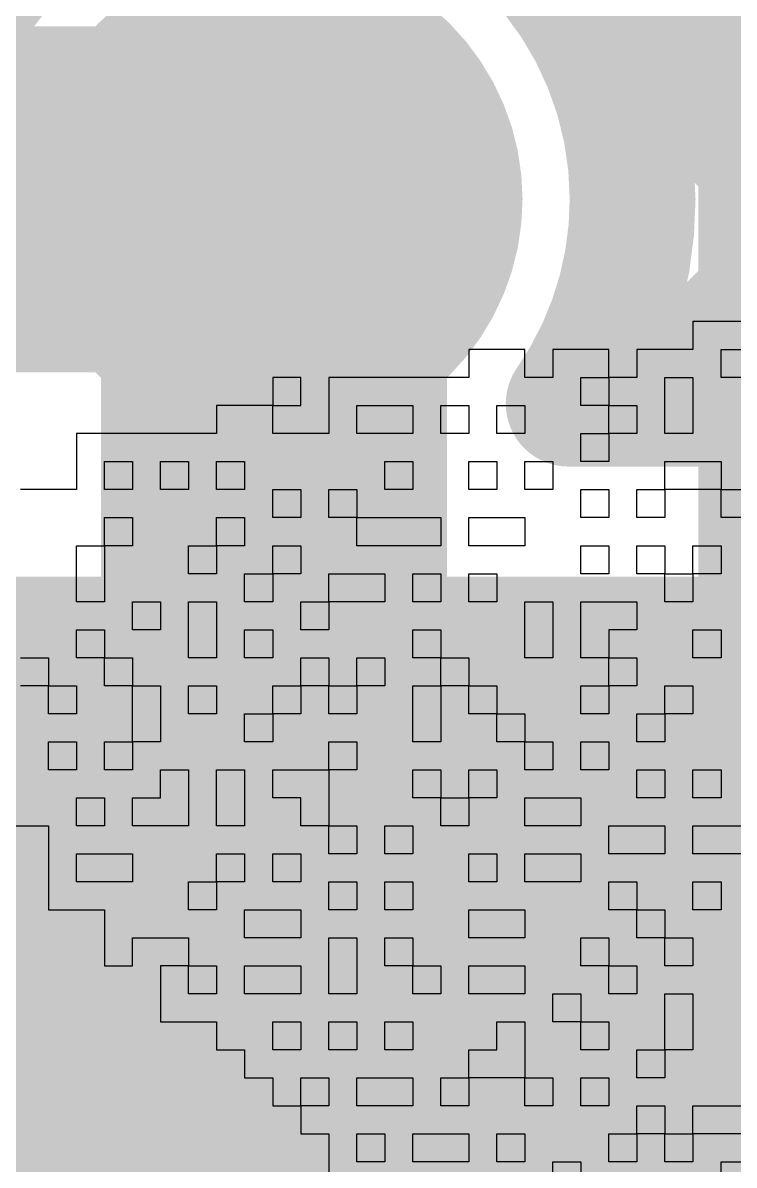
# Model space of a CAD drawing. Header units: millimetres. Extents: x 3.06 to 5.82, y 1.29 to 3.84.
# Drawn here: x 4.658 to 4.7033, y 3.0376 to 3.1102 of the extents above; entities that cross this region are included whole.
import ezdxf

# ---------------------------------------------------------------- set-up
doc = ezdxf.new("R2010")
doc.units = ezdxf.units.MM
doc.header["$MEASUREMENT"] = 0
for name, color, linetype in [('BottomLayer', 5, 'Continuous'), ('BottomOverlay', 54, 'Continuous'), ('BottomSolder', 6, 'Continuous'), ('MultiLayer', 9, 'Continuous'), ('TopLayer', 1, 'Continuous'), ('TopSolder', 216, 'Continuous'), ('ViaHoleLayer', 16, 'Continuous')]:
    doc.layers.add(name, color=color, linetype=linetype)

msp = doc.modelspace()

# ---------------------------------------------------------------- linework, layer by layer
at = {"layer": 'BottomLayer', "const_width": 0.008}
msp.add_lwpolyline([(4.652, 3.092972, -0.766389), (4.69, 3.115259)], format="xyb", dxfattribs=at)
at = {"layer": 'BottomLayer'}
for points, const_width in [([(4.668094, 3.099, 1), (4.679906, 3.099, 1)], 0.011811), ([(4.6685, 3.099, 1), (4.6795, 3.099, 1)], 0.011)]:
    msp.add_lwpolyline(points, format="xyb", close=True, dxfattribs=dict(at, const_width=const_width))
at = {"layer": 'BottomLayer', "const_width": 0.022}
msp.add_lwpolyline([(4.674, 2.43), (4.674, 3.099)], dxfattribs=at)
at = {"layer": 'BottomLayer'}
msp.add_solid([(4.701, 2.036), (4.739, 2.036), (4.701, 3.474), (4.739, 3.474)], dxfattribs=at)
at = {"layer": 'BottomOverlay'}
for p, q in [((4.700649, 3.091224), (4.700649, 3.089443)), ((4.704212, 3.091224), (4.700649, 3.091224)), ((4.689958, 3.089443), (4.686395, 3.089443)), ((4.686395, 3.089443), (4.686395, 3.087661)), ((4.689958, 3.087661), (4.689958, 3.089443)), ((4.695304, 3.089443), (4.69174, 3.089443)), ((4.69174, 3.089443), (4.69174, 3.087661)), ((4.695304, 3.087661), (4.695304, 3.089443)), ((4.700649, 3.089443), (4.697085, 3.089443)), ((4.697085, 3.089443), (4.697085, 3.087661)), ((4.702431, 3.087661), (4.702431, 3.089443)), ((4.702431, 3.089443), (4.704212, 3.089443)), ((4.675705, 3.087661), (4.673923, 3.087661)), ((4.673923, 3.087661), (4.673923, 3.085879)), ((4.675705, 3.085879), (4.675705, 3.087661)), ((4.686395, 3.087661), (4.677486, 3.087661)), ((4.677486, 3.087661), (4.677486, 3.085879)), ((4.69174, 3.087661), (4.689958, 3.087661)), ((4.693522, 3.085879), (4.693522, 3.087661)), ((4.693522, 3.087661), (4.695304, 3.087661)), ((4.697085, 3.087661), (4.695304, 3.087661)), ((4.695304, 3.087661), (4.695304, 3.085879)), ((4.698867, 3.085879), (4.698867, 3.087661)), ((4.698867, 3.087661), (4.700649, 3.087661)), ((4.700649, 3.087661), (4.700649, 3.085879)), ((4.704212, 3.087661), (4.702431, 3.087661)), ((4.673923, 3.085879), (4.670359, 3.085879)), ((4.670359, 3.085879), (4.670359, 3.084097)), ((4.673923, 3.084097), (4.673923, 3.085879)), ((4.673923, 3.085879), (4.675705, 3.085879)), ((4.677486, 3.085879), (4.677486, 3.084097)), ((4.679268, 3.084097), (4.679268, 3.085879)), ((4.679268, 3.085879), (4.682831, 3.085879)), ((4.682831, 3.085879), (4.682831, 3.084097)), ((4.684613, 3.084097), (4.684613, 3.085879)), ((4.684613, 3.085879), (4.686395, 3.085879)), ((4.686395, 3.085879), (4.686395, 3.084097)), ((4.688177, 3.084097), (4.688177, 3.085879)), ((4.688177, 3.085879), (4.689958, 3.085879)), ((4.689958, 3.085879), (4.689958, 3.084097)), ((4.695304, 3.085879), (4.693522, 3.085879)), ((4.695304, 3.084097), (4.695304, 3.085879)), ((4.695304, 3.085879), (4.697085, 3.085879)), ((4.697085, 3.085879), (4.697085, 3.084097)), ((4.698867, 3.084097), (4.698867, 3.085879)), ((4.700649, 3.085879), (4.700649, 3.084097)), ((4.670359, 3.084097), (4.661451, 3.084097)), ((4.661451, 3.084097), (4.661451, 3.082316)), ((4.677486, 3.084097), (4.673923, 3.084097)), ((4.682831, 3.084097), (4.679268, 3.084097)), ((4.686395, 3.084097), (4.684613, 3.084097)), ((4.689958, 3.084097), (4.688177, 3.084097)), ((4.693522, 3.082316), (4.693522, 3.084097)), ((4.693522, 3.084097), (4.695304, 3.084097)), ((4.697085, 3.084097), (4.695304, 3.084097)), ((4.695304, 3.084097), (4.695304, 3.082316)), ((4.700649, 3.084097), (4.698867, 3.084097)), ((4.661451, 3.082316), (4.661451, 3.080534)), ((4.663232, 3.080534), (4.663232, 3.082316)), ((4.663232, 3.082316), (4.665014, 3.082316)), ((4.665014, 3.082316), (4.665014, 3.080534)), ((4.666796, 3.080534), (4.666796, 3.082316)), ((4.666796, 3.082316), (4.668578, 3.082316)), ((4.668578, 3.082316), (4.668578, 3.080534)), ((4.670359, 3.080534), (4.670359, 3.082316)), ((4.670359, 3.082316), (4.672141, 3.082316)), ((4.672141, 3.082316), (4.672141, 3.080534)), ((4.68105, 3.080534), (4.68105, 3.082316)), ((4.68105, 3.082316), (4.682831, 3.082316)), ((4.682831, 3.082316), (4.682831, 3.080534)), ((4.686395, 3.080534), (4.686395, 3.082316)), ((4.686395, 3.082316), (4.688177, 3.082316)), ((4.688177, 3.082316), (4.688177, 3.080534)), ((4.689958, 3.080534), (4.689958, 3.082316)), ((4.689958, 3.082316), (4.69174, 3.082316)), ((4.69174, 3.082316), (4.69174, 3.080534)), ((4.695304, 3.082316), (4.693522, 3.082316)), ((4.698867, 3.080534), (4.698867, 3.082316)), ((4.698867, 3.082316), (4.702431, 3.082316)), ((4.702431, 3.082316), (4.702431, 3.080534)), ((4.661451, 3.080534), (4.657887, 3.080534)), ((4.665014, 3.080534), (4.663232, 3.080534)), ((4.668578, 3.080534), (4.666796, 3.080534)), ((4.672141, 3.080534), (4.670359, 3.080534)), ((4.673923, 3.078752), (4.673923, 3.080534)), ((4.673923, 3.080534), (4.675705, 3.080534)), ((4.675705, 3.080534), (4.675705, 3.078752)), ((4.677486, 3.078752), (4.677486, 3.080534)), ((4.677486, 3.080534), (4.679268, 3.080534)), ((4.679268, 3.080534), (4.679268, 3.078752)), ((4.682831, 3.080534), (4.68105, 3.080534)), ((4.688177, 3.080534), (4.686395, 3.080534)), ((4.69174, 3.080534), (4.689958, 3.080534)), ((4.693522, 3.078752), (4.693522, 3.080534)), ((4.693522, 3.080534), (4.695304, 3.080534)), ((4.695304, 3.080534), (4.695304, 3.078752)), ((4.697085, 3.078752), (4.697085, 3.080534)), ((4.697085, 3.080534), (4.698867, 3.080534)), ((4.702431, 3.080534), (4.698867, 3.080534)), ((4.698867, 3.080534), (4.698867, 3.078752)), ((4.702431, 3.078752), (4.702431, 3.080534)), ((4.702431, 3.080534), (4.704212, 3.080534)), ((4.663232, 3.07697), (4.663232, 3.078752)), ((4.663232, 3.078752), (4.665014, 3.078752)), ((4.665014, 3.078752), (4.665014, 3.07697)), ((4.670359, 3.07697), (4.670359, 3.078752)), ((4.670359, 3.078752), (4.672141, 3.078752)), ((4.672141, 3.078752), (4.672141, 3.07697)), ((4.675705, 3.078752), (4.673923, 3.078752)), ((4.679268, 3.078752), (4.677486, 3.078752)), ((4.679268, 3.07697), (4.679268, 3.078752)), ((4.679268, 3.078752), (4.684613, 3.078752)), ((4.684613, 3.078752), (4.684613, 3.07697)), ((4.686395, 3.07697), (4.686395, 3.078752)), ((4.686395, 3.078752), (4.689958, 3.078752)), ((4.689958, 3.078752), (4.689958, 3.07697)), ((4.695304, 3.078752), (4.693522, 3.078752)), ((4.698867, 3.078752), (4.697085, 3.078752)), ((4.704212, 3.078752), (4.702431, 3.078752)), ((4.661451, 3.075189), (4.661451, 3.07697)), ((4.661451, 3.07697), (4.663232, 3.07697)), ((4.665014, 3.07697), (4.663232, 3.07697)), ((4.663232, 3.07697), (4.663232, 3.075189)), ((4.668578, 3.075189), (4.668578, 3.07697)), ((4.668578, 3.07697), (4.670359, 3.07697)), ((4.672141, 3.07697), (4.670359, 3.07697)), ((4.670359, 3.07697), (4.670359, 3.075189)), ((4.673923, 3.075189), (4.673923, 3.07697)), ((4.673923, 3.07697), (4.675705, 3.07697)), ((4.675705, 3.07697), (4.675705, 3.075189)), ((4.684613, 3.07697), (4.679268, 3.07697)), ((4.689958, 3.07697), (4.686395, 3.07697)), ((4.693522, 3.075189), (4.693522, 3.07697)), ((4.693522, 3.07697), (4.695304, 3.07697)), ((4.695304, 3.07697), (4.695304, 3.075189)), ((4.697085, 3.075189), (4.697085, 3.07697)), ((4.697085, 3.07697), (4.698867, 3.07697)), ((4.698867, 3.07697), (4.698867, 3.075189)), ((4.700649, 3.075189), (4.700649, 3.07697)), ((4.700649, 3.07697), (4.702431, 3.07697)), ((4.702431, 3.07697), (4.702431, 3.075189)), ((4.661451, 3.073407), (4.661451, 3.075189)), ((4.663232, 3.075189), (4.663232, 3.073407)), ((4.670359, 3.075189), (4.668578, 3.075189)), ((4.672141, 3.073407), (4.672141, 3.075189)), ((4.672141, 3.075189), (4.673923, 3.075189)), ((4.675705, 3.075189), (4.673923, 3.075189)), ((4.673923, 3.075189), (4.673923, 3.073407)), ((4.677486, 3.073407), (4.677486, 3.075189)), ((4.677486, 3.075189), (4.68105, 3.075189)), ((4.68105, 3.075189), (4.68105, 3.073407)), ((4.682831, 3.073407), (4.682831, 3.075189)), ((4.682831, 3.075189), (4.684613, 3.075189)), ((4.684613, 3.075189), (4.684613, 3.073407)), ((4.686395, 3.073407), (4.686395, 3.075189)), ((4.686395, 3.075189), (4.688177, 3.075189)), ((4.688177, 3.075189), (4.688177, 3.073407)), ((4.695304, 3.075189), (4.693522, 3.075189)), ((4.698867, 3.075189), (4.697085, 3.075189)), ((4.698867, 3.073407), (4.698867, 3.075189)), ((4.698867, 3.075189), (4.700649, 3.075189)), ((4.702431, 3.075189), (4.700649, 3.075189)), ((4.700649, 3.075189), (4.700649, 3.073407)), ((4.663232, 3.073407), (4.661451, 3.073407)), ((4.665014, 3.071625), (4.665014, 3.073407)), ((4.665014, 3.073407), (4.666796, 3.073407)), ((4.666796, 3.073407), (4.666796, 3.071625)), ((4.668578, 3.071625), (4.668578, 3.073407)), ((4.668578, 3.073407), (4.670359, 3.073407)), ((4.670359, 3.073407), (4.670359, 3.071625)), ((4.673923, 3.073407), (4.672141, 3.073407)), ((4.675705, 3.071625), (4.675705, 3.073407)), ((4.675705, 3.073407), (4.677486, 3.073407)), ((4.68105, 3.073407), (4.677486, 3.073407)), ((4.677486, 3.073407), (4.677486, 3.071625)), ((4.684613, 3.073407), (4.682831, 3.073407)), ((4.688177, 3.073407), (4.686395, 3.073407)), ((4.689958, 3.071625), (4.689958, 3.073407)), ((4.689958, 3.073407), (4.69174, 3.073407)), ((4.69174, 3.073407), (4.69174, 3.071625)), ((4.693522, 3.071625), (4.693522, 3.073407)), ((4.693522, 3.073407), (4.697085, 3.073407)), ((4.697085, 3.073407), (4.697085, 3.071625)), ((4.700649, 3.073407), (4.698867, 3.073407)), ((4.661451, 3.069843), (4.661451, 3.071625)), ((4.661451, 3.071625), (4.663232, 3.071625)), ((4.663232, 3.071625), (4.663232, 3.069843)), ((4.666796, 3.071625), (4.665014, 3.071625)), ((4.668578, 3.069843), (4.668578, 3.071625)), ((4.670359, 3.071625), (4.670359, 3.069843)), ((4.672141, 3.069843), (4.672141, 3.071625)), ((4.672141, 3.071625), (4.673923, 3.071625)), ((4.673923, 3.071625), (4.673923, 3.069843)), ((4.677486, 3.071625), (4.675705, 3.071625)), ((4.682831, 3.069843), (4.682831, 3.071625)), ((4.682831, 3.071625), (4.684613, 3.071625)), ((4.684613, 3.071625), (4.684613, 3.069843)), ((4.689958, 3.069843), (4.689958, 3.071625)), ((4.69174, 3.071625), (4.69174, 3.069843)), ((4.693522, 3.069843), (4.693522, 3.071625)), ((4.697085, 3.071625), (4.695304, 3.071625)), ((4.695304, 3.071625), (4.695304, 3.069843)), ((4.700649, 3.069843), (4.700649, 3.071625)), ((4.700649, 3.071625), (4.702431, 3.071625)), ((4.702431, 3.071625), (4.702431, 3.069843)), ((4.657887, 3.069843), (4.659669, 3.069843)), ((4.659669, 3.069843), (4.659669, 3.068062)), ((4.663232, 3.069843), (4.661451, 3.069843)), ((4.663232, 3.068062), (4.663232, 3.069843)), ((4.663232, 3.069843), (4.665014, 3.069843)), ((4.665014, 3.069843), (4.665014, 3.068062)), ((4.670359, 3.069843), (4.668578, 3.069843)), ((4.673923, 3.069843), (4.672141, 3.069843)), ((4.675705, 3.068062), (4.675705, 3.069843)), ((4.675705, 3.069843), (4.677486, 3.069843)), ((4.677486, 3.069843), (4.677486, 3.068062)), ((4.679268, 3.068062), (4.679268, 3.069843)), ((4.679268, 3.069843), (4.68105, 3.069843)), ((4.68105, 3.069843), (4.68105, 3.068062)), ((4.684613, 3.069843), (4.682831, 3.069843)), ((4.684613, 3.068062), (4.684613, 3.069843)), ((4.684613, 3.069843), (4.686395, 3.069843)), ((4.686395, 3.069843), (4.686395, 3.068062)), ((4.69174, 3.069843), (4.689958, 3.069843)), ((4.695304, 3.069843), (4.693522, 3.069843)), ((4.695304, 3.068062), (4.695304, 3.069843)), ((4.695304, 3.069843), (4.697085, 3.069843)), ((4.697085, 3.069843), (4.697085, 3.068062)), ((4.702431, 3.069843), (4.700649, 3.069843)), ((4.659669, 3.068062), (4.657887, 3.068062)), ((4.659669, 3.06628), (4.659669, 3.068062)), ((4.659669, 3.068062), (4.661451, 3.068062)), ((4.661451, 3.068062), (4.661451, 3.06628)), ((4.665014, 3.068062), (4.663232, 3.068062)), ((4.665014, 3.06628), (4.665014, 3.068062)), ((4.665014, 3.068062), (4.666796, 3.068062)), ((4.666796, 3.068062), (4.666796, 3.06628)), ((4.668578, 3.06628), (4.668578, 3.068062)), ((4.668578, 3.068062), (4.670359, 3.068062)), ((4.670359, 3.068062), (4.670359, 3.06628)), ((4.673923, 3.06628), (4.673923, 3.068062)), ((4.673923, 3.068062), (4.675705, 3.068062)), ((4.677486, 3.068062), (4.675705, 3.068062)), ((4.675705, 3.068062), (4.675705, 3.06628)), ((4.677486, 3.06628), (4.677486, 3.068062)), ((4.677486, 3.068062), (4.679268, 3.068062)), ((4.68105, 3.068062), (4.679268, 3.068062)), ((4.679268, 3.068062), (4.679268, 3.06628)), ((4.682831, 3.06628), (4.682831, 3.068062)), ((4.682831, 3.068062), (4.684613, 3.068062)), ((4.686395, 3.068062), (4.684613, 3.068062)), ((4.684613, 3.068062), (4.684613, 3.06628)), ((4.686395, 3.06628), (4.686395, 3.068062)), ((4.686395, 3.068062), (4.688177, 3.068062)), ((4.688177, 3.068062), (4.688177, 3.06628)), ((4.693522, 3.06628), (4.693522, 3.068062)), ((4.693522, 3.068062), (4.695304, 3.068062)), ((4.697085, 3.068062), (4.695304, 3.068062)), ((4.695304, 3.068062), (4.695304, 3.06628)), ((4.698867, 3.06628), (4.698867, 3.068062)), ((4.698867, 3.068062), (4.700649, 3.068062)), ((4.700649, 3.068062), (4.700649, 3.06628)), ((4.661451, 3.06628), (4.659669, 3.06628)), ((4.665014, 3.064498), (4.665014, 3.06628)), ((4.666796, 3.06628), (4.666796, 3.064498)), ((4.670359, 3.06628), (4.668578, 3.06628)), ((4.672141, 3.064498), (4.672141, 3.06628)), ((4.672141, 3.06628), (4.673923, 3.06628)), ((4.675705, 3.06628), (4.673923, 3.06628)), ((4.673923, 3.06628), (4.673923, 3.064498)), ((4.679268, 3.06628), (4.677486, 3.06628)), ((4.682831, 3.064498), (4.682831, 3.06628)), ((4.684613, 3.06628), (4.684613, 3.064498)), ((4.688177, 3.06628), (4.686395, 3.06628)), ((4.688177, 3.064498), (4.688177, 3.06628)), ((4.688177, 3.06628), (4.689958, 3.06628)), ((4.689958, 3.06628), (4.689958, 3.064498)), ((4.695304, 3.06628), (4.693522, 3.06628)), ((4.697085, 3.064498), (4.697085, 3.06628)), ((4.697085, 3.06628), (4.698867, 3.06628)), ((4.700649, 3.06628), (4.698867, 3.06628)), ((4.698867, 3.06628), (4.698867, 3.064498)), ((4.659669, 3.062717), (4.659669, 3.064498)), ((4.659669, 3.064498), (4.661451, 3.064498)), ((4.661451, 3.064498), (4.661451, 3.062717)), ((4.663232, 3.062717), (4.663232, 3.064498)), ((4.663232, 3.064498), (4.665014, 3.064498)), ((4.666796, 3.064498), (4.665014, 3.064498)), ((4.665014, 3.064498), (4.665014, 3.062717)), ((4.673923, 3.064498), (4.672141, 3.064498)), ((4.677486, 3.062717), (4.677486, 3.064498)), ((4.677486, 3.064498), (4.679268, 3.064498)), ((4.679268, 3.064498), (4.679268, 3.062717)), ((4.684613, 3.064498), (4.682831, 3.064498)), ((4.689958, 3.064498), (4.688177, 3.064498)), ((4.689958, 3.062717), (4.689958, 3.064498)), ((4.689958, 3.064498), (4.69174, 3.064498)), ((4.69174, 3.064498), (4.69174, 3.062717)), ((4.693522, 3.062717), (4.693522, 3.064498)), ((4.693522, 3.064498), (4.695304, 3.064498)), ((4.695304, 3.064498), (4.695304, 3.062717)), ((4.698867, 3.064498), (4.697085, 3.064498)), ((4.661451, 3.062717), (4.659669, 3.062717)), ((4.665014, 3.062717), (4.663232, 3.062717)), ((4.666796, 3.060935), (4.666796, 3.062717)), ((4.666796, 3.062717), (4.668578, 3.062717)), ((4.668578, 3.062717), (4.668578, 3.060935)), ((4.670359, 3.060935), (4.670359, 3.062717)), ((4.670359, 3.062717), (4.672141, 3.062717)), ((4.672141, 3.062717), (4.672141, 3.060935)), ((4.673923, 3.060935), (4.673923, 3.062717)), ((4.673923, 3.062717), (4.677486, 3.062717)), ((4.679268, 3.062717), (4.677486, 3.062717)), ((4.677486, 3.062717), (4.677486, 3.060935)), ((4.682831, 3.060935), (4.682831, 3.062717)), ((4.682831, 3.062717), (4.684613, 3.062717)), ((4.684613, 3.062717), (4.684613, 3.060935)), ((4.686395, 3.060935), (4.686395, 3.062717)), ((4.686395, 3.062717), (4.688177, 3.062717)), ((4.688177, 3.062717), (4.688177, 3.060935)), ((4.69174, 3.062717), (4.689958, 3.062717)), ((4.695304, 3.062717), (4.693522, 3.062717)), ((4.697085, 3.060935), (4.697085, 3.062717)), ((4.697085, 3.062717), (4.698867, 3.062717)), ((4.698867, 3.062717), (4.698867, 3.060935)), ((4.700649, 3.060935), (4.700649, 3.062717)), ((4.700649, 3.062717), (4.702431, 3.062717)), ((4.702431, 3.062717), (4.702431, 3.060935)), ((4.661451, 3.059153), (4.661451, 3.060935)), ((4.661451, 3.060935), (4.663232, 3.060935)), ((4.663232, 3.060935), (4.663232, 3.059153)), ((4.665014, 3.059153), (4.665014, 3.060935)), ((4.665014, 3.060935), (4.666796, 3.060935)), ((4.668578, 3.060935), (4.668578, 3.059153)), ((4.670359, 3.059153), (4.670359, 3.060935)), ((4.672141, 3.060935), (4.672141, 3.059153)), ((4.675705, 3.060935), (4.673923, 3.060935)), ((4.675705, 3.059153), (4.675705, 3.060935)), ((4.677486, 3.060935), (4.677486, 3.059153)), ((4.684613, 3.060935), (4.682831, 3.060935)), ((4.684613, 3.059153), (4.684613, 3.060935)), ((4.684613, 3.060935), (4.686395, 3.060935)), ((4.688177, 3.060935), (4.686395, 3.060935)), ((4.686395, 3.060935), (4.686395, 3.059153)), ((4.689958, 3.059153), (4.689958, 3.060935)), ((4.689958, 3.060935), (4.693522, 3.060935)), ((4.693522, 3.060935), (4.693522, 3.059153)), ((4.698867, 3.060935), (4.697085, 3.060935)), ((4.702431, 3.060935), (4.700649, 3.060935)), ((4.654324, 3.059153), (4.659669, 3.059153)), ((4.659669, 3.059153), (4.659669, 3.057371)), ((4.663232, 3.059153), (4.661451, 3.059153)), ((4.668578, 3.059153), (4.665014, 3.059153)), ((4.672141, 3.059153), (4.670359, 3.059153)), ((4.677486, 3.059153), (4.675705, 3.059153)), ((4.677486, 3.057371), (4.677486, 3.059153)), ((4.677486, 3.059153), (4.679268, 3.059153)), ((4.679268, 3.059153), (4.679268, 3.057371)), ((4.68105, 3.057371), (4.68105, 3.059153)), ((4.68105, 3.059153), (4.682831, 3.059153)), ((4.682831, 3.059153), (4.682831, 3.057371)), ((4.686395, 3.059153), (4.684613, 3.059153)), ((4.693522, 3.059153), (4.689958, 3.059153)), ((4.695304, 3.057371), (4.695304, 3.059153)), ((4.695304, 3.059153), (4.698867, 3.059153)), ((4.698867, 3.059153), (4.698867, 3.057371)), ((4.700649, 3.057371), (4.700649, 3.059153)), ((4.700649, 3.059153), (4.704212, 3.059153)), ((4.659669, 3.057371), (4.659669, 3.05559)), ((4.661451, 3.05559), (4.661451, 3.057371)), ((4.661451, 3.057371), (4.665014, 3.057371)), ((4.665014, 3.057371), (4.665014, 3.05559)), ((4.670359, 3.05559), (4.670359, 3.057371)), ((4.670359, 3.057371), (4.672141, 3.057371)), ((4.672141, 3.057371), (4.672141, 3.05559)), ((4.673923, 3.05559), (4.673923, 3.057371)), ((4.673923, 3.057371), (4.675705, 3.057371)), ((4.675705, 3.057371), (4.675705, 3.05559)), ((4.679268, 3.057371), (4.677486, 3.057371)), ((4.682831, 3.057371), (4.68105, 3.057371)), ((4.686395, 3.05559), (4.686395, 3.057371)), ((4.686395, 3.057371), (4.688177, 3.057371)), ((4.688177, 3.057371), (4.688177, 3.05559)), ((4.689958, 3.05559), (4.689958, 3.057371)), ((4.689958, 3.057371), (4.693522, 3.057371)), ((4.693522, 3.057371), (4.693522, 3.05559)), ((4.698867, 3.057371), (4.695304, 3.057371)), ((4.704212, 3.057371), (4.700649, 3.057371)), ((4.659669, 3.05559), (4.659669, 3.053808)), ((4.665014, 3.05559), (4.661451, 3.05559)), ((4.668578, 3.053808), (4.668578, 3.05559)), ((4.668578, 3.05559), (4.670359, 3.05559)), ((4.672141, 3.05559), (4.670359, 3.05559)), ((4.670359, 3.05559), (4.670359, 3.053808)), ((4.675705, 3.05559), (4.673923, 3.05559)), ((4.677486, 3.053808), (4.677486, 3.05559)), ((4.677486, 3.05559), (4.679268, 3.05559)), ((4.679268, 3.05559), (4.679268, 3.053808)), ((4.68105, 3.053808), (4.68105, 3.05559)), ((4.68105, 3.05559), (4.682831, 3.05559)), ((4.682831, 3.05559), (4.682831, 3.053808)), ((4.688177, 3.05559), (4.686395, 3.05559)), ((4.693522, 3.05559), (4.689958, 3.05559)), ((4.695304, 3.053808), (4.695304, 3.05559)), ((4.695304, 3.05559), (4.697085, 3.05559)), ((4.697085, 3.05559), (4.697085, 3.053808)), ((4.700649, 3.053808), (4.700649, 3.05559)), ((4.700649, 3.05559), (4.702431, 3.05559)), ((4.702431, 3.05559), (4.702431, 3.053808)), ((4.659669, 3.053808), (4.663232, 3.053808)), ((4.663232, 3.053808), (4.663232, 3.052026)), ((4.670359, 3.053808), (4.668578, 3.053808)), ((4.672141, 3.052026), (4.672141, 3.053808)), ((4.672141, 3.053808), (4.675705, 3.053808)), ((4.675705, 3.053808), (4.675705, 3.052026)), ((4.679268, 3.053808), (4.677486, 3.053808)), ((4.682831, 3.053808), (4.68105, 3.053808)), ((4.686395, 3.052026), (4.686395, 3.053808)), ((4.686395, 3.053808), (4.689958, 3.053808)), ((4.689958, 3.053808), (4.689958, 3.052026)), ((4.697085, 3.053808), (4.695304, 3.053808)), ((4.697085, 3.052026), (4.697085, 3.053808)), ((4.697085, 3.053808), (4.698867, 3.053808)), ((4.698867, 3.053808), (4.698867, 3.052026)), ((4.702431, 3.053808), (4.700649, 3.053808)), ((4.663232, 3.052026), (4.663232, 3.050244)), ((4.665014, 3.050244), (4.665014, 3.052026)), ((4.665014, 3.052026), (4.668578, 3.052026)), ((4.668578, 3.052026), (4.668578, 3.050244)), ((4.675705, 3.052026), (4.672141, 3.052026)), ((4.677486, 3.050244), (4.677486, 3.052026)), ((4.677486, 3.052026), (4.679268, 3.052026)), ((4.679268, 3.052026), (4.679268, 3.050244)), ((4.68105, 3.050244), (4.68105, 3.052026)), ((4.68105, 3.052026), (4.682831, 3.052026)), ((4.682831, 3.052026), (4.682831, 3.050244)), ((4.689958, 3.052026), (4.686395, 3.052026)), ((4.693522, 3.050244), (4.693522, 3.052026)), ((4.693522, 3.052026), (4.695304, 3.052026)), ((4.695304, 3.052026), (4.695304, 3.050244)), ((4.698867, 3.052026), (4.697085, 3.052026)), ((4.698867, 3.050244), (4.698867, 3.052026)), ((4.698867, 3.052026), (4.700649, 3.052026)), ((4.700649, 3.052026), (4.700649, 3.050244)), ((4.663232, 3.050244), (4.665014, 3.050244)), ((4.668578, 3.050244), (4.666796, 3.050244)), ((4.666796, 3.050244), (4.666796, 3.048463)), ((4.668578, 3.048463), (4.668578, 3.050244)), ((4.668578, 3.050244), (4.670359, 3.050244)), ((4.670359, 3.050244), (4.670359, 3.048463)), ((4.672141, 3.048463), (4.672141, 3.050244)), ((4.672141, 3.050244), (4.675705, 3.050244)), ((4.675705, 3.050244), (4.675705, 3.048463)), ((4.677486, 3.048463), (4.677486, 3.050244)), ((4.679268, 3.050244), (4.679268, 3.048463)), ((4.682831, 3.050244), (4.68105, 3.050244)), ((4.682831, 3.048463), (4.682831, 3.050244)), ((4.682831, 3.050244), (4.684613, 3.050244)), ((4.684613, 3.050244), (4.684613, 3.048463)), ((4.686395, 3.048463), (4.686395, 3.050244)), ((4.686395, 3.050244), (4.689958, 3.050244)), ((4.689958, 3.050244), (4.689958, 3.048463)), ((4.695304, 3.050244), (4.693522, 3.050244)), ((4.695304, 3.048463), (4.695304, 3.050244)), ((4.695304, 3.050244), (4.697085, 3.050244)), ((4.697085, 3.050244), (4.697085, 3.048463)), ((4.700649, 3.050244), (4.698867, 3.050244)), ((4.666796, 3.048463), (4.666796, 3.046681)), ((4.670359, 3.048463), (4.668578, 3.048463)), ((4.675705, 3.048463), (4.672141, 3.048463)), ((4.679268, 3.048463), (4.677486, 3.048463)), ((4.684613, 3.048463), (4.682831, 3.048463)), ((4.689958, 3.048463), (4.686395, 3.048463)), ((4.69174, 3.046681), (4.69174, 3.048463)), ((4.69174, 3.048463), (4.693522, 3.048463)), ((4.693522, 3.048463), (4.693522, 3.046681)), ((4.697085, 3.048463), (4.695304, 3.048463)), ((4.698867, 3.046681), (4.698867, 3.048463)), ((4.698867, 3.048463), (4.700649, 3.048463)), ((4.700649, 3.048463), (4.700649, 3.046681)), ((4.666796, 3.046681), (4.670359, 3.046681)), ((4.670359, 3.046681), (4.670359, 3.044899)), ((4.673923, 3.044899), (4.673923, 3.046681)), ((4.673923, 3.046681), (4.675705, 3.046681)), ((4.675705, 3.046681), (4.675705, 3.044899)), ((4.677486, 3.044899), (4.677486, 3.046681)), ((4.677486, 3.046681), (4.679268, 3.046681)), ((4.679268, 3.046681), (4.679268, 3.044899)), ((4.68105, 3.044899), (4.68105, 3.046681)), ((4.68105, 3.046681), (4.682831, 3.046681)), ((4.682831, 3.046681), (4.682831, 3.044899)), ((4.688177, 3.044899), (4.688177, 3.046681)), ((4.688177, 3.046681), (4.689958, 3.046681)), ((4.689958, 3.046681), (4.689958, 3.044899)), ((4.693522, 3.046681), (4.69174, 3.046681)), ((4.693522, 3.044899), (4.693522, 3.046681)), ((4.693522, 3.046681), (4.695304, 3.046681)), ((4.695304, 3.046681), (4.695304, 3.044899)), ((4.698867, 3.044899), (4.698867, 3.046681)), ((4.700649, 3.046681), (4.700649, 3.044899)), ((4.670359, 3.044899), (4.672141, 3.044899)), ((4.672141, 3.044899), (4.672141, 3.043118)), ((4.675705, 3.044899), (4.673923, 3.044899)), ((4.679268, 3.044899), (4.677486, 3.044899)), ((4.682831, 3.044899), (4.68105, 3.044899)), ((4.686395, 3.043118), (4.686395, 3.044899)), ((4.686395, 3.044899), (4.688177, 3.044899)), ((4.689958, 3.044899), (4.689958, 3.043118)), ((4.695304, 3.044899), (4.693522, 3.044899)), ((4.697085, 3.043118), (4.697085, 3.044899)), ((4.697085, 3.044899), (4.698867, 3.044899)), ((4.700649, 3.044899), (4.698867, 3.044899)), ((4.698867, 3.044899), (4.698867, 3.043118)), ((4.672141, 3.043118), (4.673923, 3.043118)), ((4.673923, 3.043118), (4.673923, 3.041336)), ((4.675705, 3.041336), (4.675705, 3.043118)), ((4.675705, 3.043118), (4.677486, 3.043118)), ((4.677486, 3.043118), (4.677486, 3.041336)), ((4.679268, 3.041336), (4.679268, 3.043118)), ((4.679268, 3.043118), (4.682831, 3.043118)), ((4.682831, 3.043118), (4.682831, 3.041336)), ((4.684613, 3.041336), (4.684613, 3.043118)), ((4.684613, 3.043118), (4.686395, 3.043118)), ((4.689958, 3.043118), (4.686395, 3.043118)), ((4.686395, 3.043118), (4.686395, 3.041336)), ((4.689958, 3.041336), (4.689958, 3.043118)), ((4.689958, 3.043118), (4.69174, 3.043118)), ((4.69174, 3.043118), (4.69174, 3.041336)), ((4.693522, 3.041336), (4.693522, 3.043118)), ((4.693522, 3.043118), (4.695304, 3.043118)), ((4.695304, 3.043118), (4.695304, 3.041336)), ((4.698867, 3.043118), (4.697085, 3.043118)), ((4.673923, 3.041336), (4.675705, 3.041336)), ((4.677486, 3.041336), (4.675705, 3.041336)), ((4.675705, 3.041336), (4.675705, 3.039554)), ((4.682831, 3.041336), (4.679268, 3.041336)), ((4.686395, 3.041336), (4.684613, 3.041336)), ((4.69174, 3.041336), (4.689958, 3.041336)), ((4.695304, 3.041336), (4.693522, 3.041336)), ((4.697085, 3.039554), (4.697085, 3.041336)), ((4.697085, 3.041336), (4.698867, 3.041336)), ((4.698867, 3.041336), (4.698867, 3.039554)), ((4.700649, 3.039554), (4.700649, 3.041336)), ((4.700649, 3.041336), (4.704212, 3.041336)), ((4.675705, 3.039554), (4.677486, 3.039554)), ((4.677486, 3.039554), (4.677486, 3.037772)), ((4.679268, 3.037772), (4.679268, 3.039554)), ((4.679268, 3.039554), (4.68105, 3.039554)), ((4.68105, 3.039554), (4.68105, 3.037772)), ((4.682831, 3.037772), (4.682831, 3.039554)), ((4.682831, 3.039554), (4.686395, 3.039554)), ((4.686395, 3.039554), (4.686395, 3.037772)), ((4.688177, 3.037772), (4.688177, 3.039554)), ((4.688177, 3.039554), (4.689958, 3.039554)), ((4.689958, 3.039554), (4.689958, 3.037772)), ((4.695304, 3.037772), (4.695304, 3.039554)), ((4.695304, 3.039554), (4.697085, 3.039554)), ((4.698867, 3.039554), (4.697085, 3.039554)), ((4.697085, 3.039554), (4.697085, 3.037772)), ((4.698867, 3.037772), (4.698867, 3.039554)), ((4.698867, 3.039554), (4.700649, 3.039554)), ((4.704212, 3.039554), (4.700649, 3.039554)), ((4.700649, 3.039554), (4.700649, 3.037772)), ((4.677486, 3.037772), (4.677486, 3.035991)), ((4.68105, 3.037772), (4.679268, 3.037772)), ((4.686395, 3.037772), (4.682831, 3.037772)), ((4.689958, 3.037772), (4.688177, 3.037772)), ((4.69174, 3.035991), (4.69174, 3.037772)), ((4.69174, 3.037772), (4.693522, 3.037772)), ((4.693522, 3.037772), (4.693522, 3.035991)), ((4.697085, 3.037772), (4.695304, 3.037772)), ((4.700649, 3.037772), (4.698867, 3.037772)), ((4.702431, 3.035991), (4.702431, 3.037772)), ((4.702431, 3.037772), (4.704212, 3.037772))]:
    msp.add_line(p, q, dxfattribs=at)
at = {"layer": 'BottomSolder', "const_width": 0.015811}
msp.add_lwpolyline([(4.666094, 3.099, 1), (4.681906, 3.099, 1)], format="xyb", close=True, dxfattribs=at)
at = {"layer": 'MultiLayer', "const_width": 0.011811}
msp.add_lwpolyline([(4.668094, 3.099, 1), (4.679906, 3.099, 1)], format="xyb", close=True, dxfattribs=at)
at = {"layer": 'TopLayer'}
for points, const_width in [([(4.668248, 3.138211), (4.720459, 3.086)], 0.008), ([(4.693961, 3.110042), (4.721919, 3.138)], 0.008), ([(4.698203, 3.086), (4.750203, 3.138)], 0.008), ([(4.641, 3.099), (4.674, 3.099)], 0.022), ([(4.692744, 3.086), (4.749, 3.086)], 0.008)]:
    msp.add_lwpolyline(points, dxfattribs=dict(at, const_width=const_width))
at = {"layer": 'TopLayer', "const_width": 0.008}
for points in [[(4.667972, 3.121, -0.494904), (4.696811, 3.099)], [(4.696811, 3.099, -0.152768), (4.692744, 3.086)]]:
    msp.add_lwpolyline(points, format="xyb", dxfattribs=at)
at = {"layer": 'TopLayer'}
for points, const_width in [([(4.691961, 3.110042, 1), (4.695961, 3.110042, 1)], 0.004), ([(4.668094, 3.099, 1), (4.679906, 3.099, 1)], 0.011811), ([(4.6685, 3.099, 1), (4.6795, 3.099, 1)], 0.011), ([(4.694811, 3.099, 1), (4.698811, 3.099, 1)], 0.004), ([(4.694811, 3.099, 1), (4.698811, 3.099, 1)], 0.004), ([(4.690744, 3.086, 1), (4.694744, 3.086, 1)], 0.004), ([(4.690744, 3.086, 1), (4.694744, 3.086, 1)], 0.004), ([(4.696203, 3.086, 1), (4.700203, 3.086, 1)], 0.004)]:
    msp.add_lwpolyline(points, format="xyb", close=True, dxfattribs=dict(at, const_width=const_width))
msp.add_solid([(4.416, 2.96), (4.738, 2.96), (4.416, 3.075), (4.738, 3.075)], dxfattribs=at)
at = {"layer": 'TopSolder', "const_width": 0.015811}
msp.add_lwpolyline([(4.666094, 3.099, 1), (4.681906, 3.099, 1)], format="xyb", close=True, dxfattribs=at)
at = {"layer": 'ViaHoleLayer', "const_width": 0.007874}
msp.add_lwpolyline([(4.670063, 3.099, 1), (4.677937, 3.099, 1)], format="xyb", close=True, dxfattribs=at)

doc.saveas('drawing.dxf')
